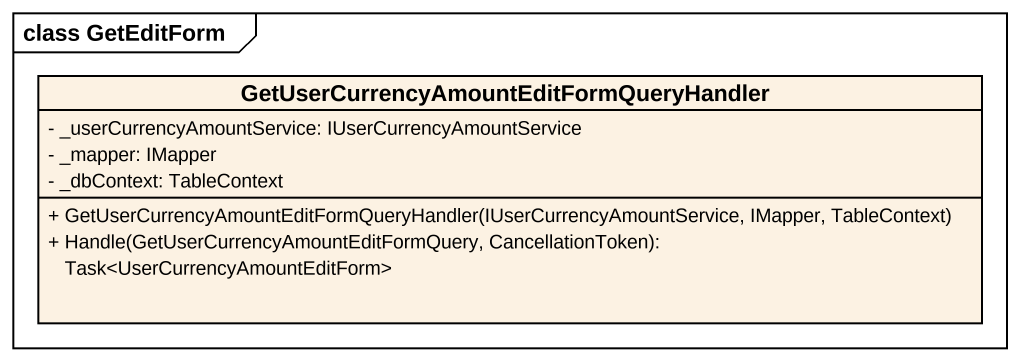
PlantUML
@startuml
mainframe class GetEditForm
hide circle
hide empty members
skinparam classAttributeIconSize 0
class "GetUserCurrencyAmountEditFormQueryHandler" as GetUserCurrencyAmountEditFor {
  - _userCurrencyAmountService: IUserCurrencyAmountService
  - _mapper: IMapper
  - _dbContext: TableContext
  + GetUserCurrencyAmountEditFormQueryHandler(IUserCurrencyAmountService, IMapper, TableContext)
  + Handle(GetUserCurrencyAmountEditFormQuery, CancellationToken): Task<UserCurrencyAmountEditForm>
}
@enduml
